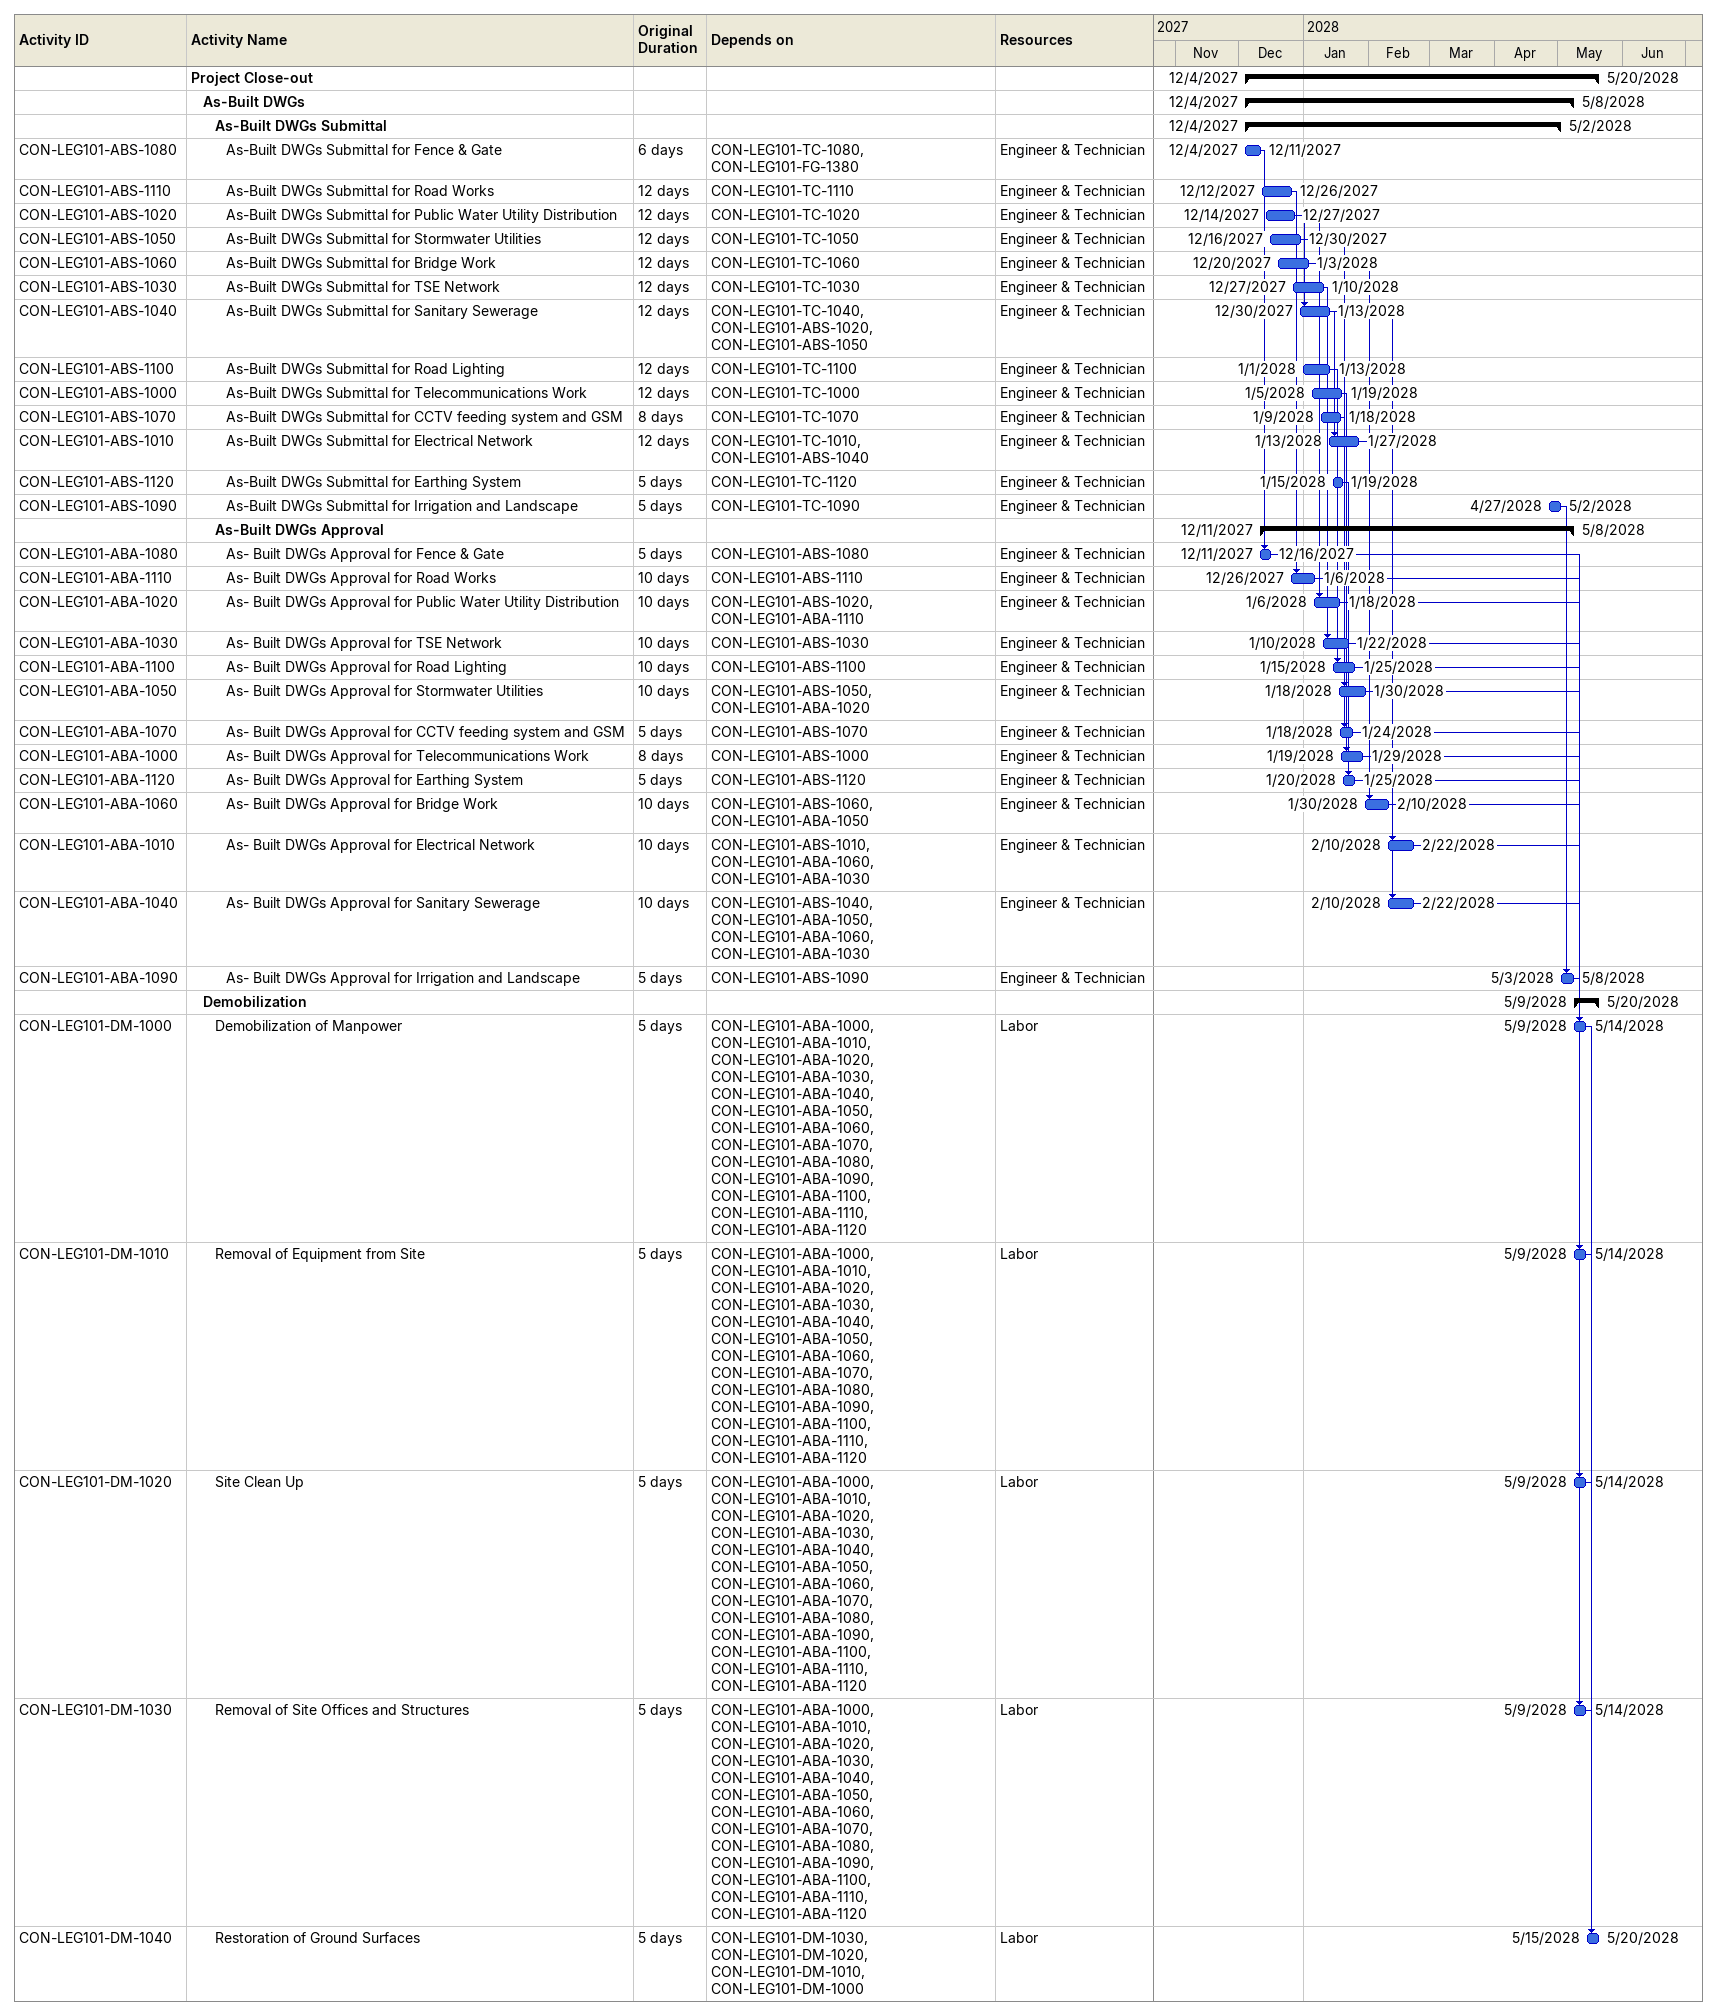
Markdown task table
| ID | Level | Task | Original duration | Start | Finish | Predecessors | Resources |
|---|---|---|---|---|---|---|---|
|  | 1 | **Project Close-out** |  | 2027-12-04 | 2028-05-20 |  |  |
|  | 2 | **As-Built DWGs** |  | 2027-12-04 | 2028-05-08 |  |  |
|  | 3 | **As-Built DWGs Submittal** |  | 2027-12-04 | 2028-05-02 |  |  |
| CON-LEG101-ABS-1080 | 4 | As-Built DWGs Submittal for Fence & Gate | 6d | 2027-12-04 | 2027-12-11 | CON-LEG101-TC-1080, CON-LEG101-FG-1380 | Engineer & Technician |
| CON-LEG101-ABS-1110 | 4 | As-Built DWGs Submittal for Road Works | 12d | 2027-12-12 | 2027-12-26 | CON-LEG101-TC-1110 | Engineer & Technician |
| CON-LEG101-ABS-1020 | 4 | As-Built DWGs Submittal for Public Water Utility Distribution | 12d | 2027-12-14 | 2027-12-27 | CON-LEG101-TC-1020 | Engineer & Technician |
| CON-LEG101-ABS-1050 | 4 | As-Built DWGs Submittal for Stormwater Utilities | 12d | 2027-12-16 | 2027-12-30 | CON-LEG101-TC-1050 | Engineer & Technician |
| CON-LEG101-ABS-1060 | 4 | As-Built DWGs Submittal for Bridge Work | 12d | 2027-12-20 | 2028-01-03 | CON-LEG101-TC-1060 | Engineer & Technician |
| CON-LEG101-ABS-1030 | 4 | As-Built DWGs Submittal for TSE Network | 12d | 2027-12-27 | 2028-01-10 | CON-LEG101-TC-1030 | Engineer & Technician |
| CON-LEG101-ABS-1040 | 4 | As-Built DWGs Submittal for Sanitary Sewerage | 12d | 2027-12-30 | 2028-01-13 | CON-LEG101-TC-1040, CON-LEG101-ABS-1020, CON-LEG101-ABS-1050 | Engineer & Technician |
| CON-LEG101-ABS-1100 | 4 | As-Built DWGs Submittal for Road Lighting | 12d | 2028-01-01 | 2028-01-13 | CON-LEG101-TC-1100 | Engineer & Technician |
| CON-LEG101-ABS-1000 | 4 | As-Built DWGs Submittal for Telecommunications Work | 12d | 2028-01-05 | 2028-01-19 | CON-LEG101-TC-1000 | Engineer & Technician |
| CON-LEG101-ABS-1070 | 4 | As-Built DWGs Submittal for CCTV feeding system and GSM | 8d | 2028-01-09 | 2028-01-18 | CON-LEG101-TC-1070 | Engineer & Technician |
| CON-LEG101-ABS-1010 | 4 | As-Built DWGs Submittal for Electrical Network | 12d | 2028-01-13 | 2028-01-27 | CON-LEG101-TC-1010, CON-LEG101-ABS-1040 | Engineer & Technician |
| CON-LEG101-ABS-1120 | 4 | As-Built DWGs Submittal for Earthing System | 5d | 2028-01-15 | 2028-01-19 | CON-LEG101-TC-1120 | Engineer & Technician |
| CON-LEG101-ABS-1090 | 4 | As-Built DWGs Submittal for Irrigation and Landscape | 5d | 2028-04-27 | 2028-05-02 | CON-LEG101-TC-1090 | Engineer & Technician |
|  | 3 | **As-Built DWGs Approval** |  | 2027-12-11 | 2028-05-08 |  |  |
| CON-LEG101-ABA-1080 | 4 | As- Built DWGs Approval for Fence & Gate | 5d | 2027-12-11 | 2027-12-16 | CON-LEG101-ABS-1080 | Engineer & Technician |
| CON-LEG101-ABA-1110 | 4 | As- Built DWGs Approval for Road Works | 10d | 2027-12-26 | 2028-01-06 | CON-LEG101-ABS-1110 | Engineer & Technician |
| CON-LEG101-ABA-1020 | 4 | As- Built DWGs Approval for Public Water Utility Distribution | 10d | 2028-01-06 | 2028-01-18 | CON-LEG101-ABS-1020, CON-LEG101-ABA-1110 | Engineer & Technician |
| CON-LEG101-ABA-1030 | 4 | As- Built DWGs Approval for TSE Network | 10d | 2028-01-10 | 2028-01-22 | CON-LEG101-ABS-1030 | Engineer & Technician |
| CON-LEG101-ABA-1100 | 4 | As- Built DWGs Approval for Road Lighting | 10d | 2028-01-15 | 2028-01-25 | CON-LEG101-ABS-1100 | Engineer & Technician |
| CON-LEG101-ABA-1050 | 4 | As- Built DWGs Approval for Stormwater Utilities | 10d | 2028-01-18 | 2028-01-30 | CON-LEG101-ABS-1050, CON-LEG101-ABA-1020 | Engineer & Technician |
| CON-LEG101-ABA-1070 | 4 | As- Built DWGs Approval for CCTV feeding system and GSM | 5d | 2028-01-18 | 2028-01-24 | CON-LEG101-ABS-1070 | Engineer & Technician |
| CON-LEG101-ABA-1000 | 4 | As- Built DWGs Approval for Telecommunications Work | 8d | 2028-01-19 | 2028-01-29 | CON-LEG101-ABS-1000 | Engineer & Technician |
| CON-LEG101-ABA-1120 | 4 | As- Built DWGs Approval for Earthing System | 5d | 2028-01-20 | 2028-01-25 | CON-LEG101-ABS-1120 | Engineer & Technician |
| CON-LEG101-ABA-1060 | 4 | As- Built DWGs Approval for Bridge Work | 10d | 2028-01-30 | 2028-02-10 | CON-LEG101-ABS-1060, CON-LEG101-ABA-1050 | Engineer & Technician |
| CON-LEG101-ABA-1010 | 4 | As- Built DWGs Approval for Electrical Network | 10d | 2028-02-10 | 2028-02-22 | CON-LEG101-ABS-1010, CON-LEG101-ABA-1060, CON-LEG101-ABA-1030 | Engineer & Technician |
| CON-LEG101-ABA-1040 | 4 | As- Built DWGs Approval for Sanitary Sewerage | 10d | 2028-02-10 | 2028-02-22 | CON-LEG101-ABS-1040, CON-LEG101-ABA-1050, CON-LEG101-ABA-1060, CON-LEG101-ABA-1030 | Engineer & Technician |
| CON-LEG101-ABA-1090 | 4 | As- Built DWGs Approval for Irrigation and Landscape | 5d | 2028-05-03 | 2028-05-08 | CON-LEG101-ABS-1090 | Engineer & Technician |
|  | 2 | **Demobilization** |  | 2028-05-09 | 2028-05-20 |  |  |
| CON-LEG101-DM-1000 | 3 | Demobilization of Manpower | 5d | 2028-05-09 | 2028-05-14 | CON-LEG101-ABA-1000, CON-LEG101-ABA-1010, CON-LEG101-ABA-1020, CON-LEG101-ABA-1030, CON-LEG101-ABA-1040, CON-LEG101-ABA-1050, CON-LEG101-ABA-1060, CON-LEG101-ABA-1070, CON-LEG101-ABA-1080, CON-LEG101-ABA-1090, CON-LEG101-ABA-1100, CON-LEG101-ABA-1110, CON-LEG101-ABA-1120 | Labor |
| CON-LEG101-DM-1010 | 3 | Removal of Equipment from Site | 5d | 2028-05-09 | 2028-05-14 | CON-LEG101-ABA-1000, CON-LEG101-ABA-1010, CON-LEG101-ABA-1020, CON-LEG101-ABA-1030, CON-LEG101-ABA-1040, CON-LEG101-ABA-1050, CON-LEG101-ABA-1060, CON-LEG101-ABA-1070, CON-LEG101-ABA-1080, CON-LEG101-ABA-1090, CON-LEG101-ABA-1100, CON-LEG101-ABA-1110, CON-LEG101-ABA-1120 | Labor |
| CON-LEG101-DM-1020 | 3 | Site Clean Up | 5d | 2028-05-09 | 2028-05-14 | CON-LEG101-ABA-1000, CON-LEG101-ABA-1010, CON-LEG101-ABA-1020, CON-LEG101-ABA-1030, CON-LEG101-ABA-1040, CON-LEG101-ABA-1050, CON-LEG101-ABA-1060, CON-LEG101-ABA-1070, CON-LEG101-ABA-1080, CON-LEG101-ABA-1090, CON-LEG101-ABA-1100, CON-LEG101-ABA-1110, CON-LEG101-ABA-1120 | Labor |
| CON-LEG101-DM-1030 | 3 | Removal of Site Offices and Structures | 5d | 2028-05-09 | 2028-05-14 | CON-LEG101-ABA-1000, CON-LEG101-ABA-1010, CON-LEG101-ABA-1020, CON-LEG101-ABA-1030, CON-LEG101-ABA-1040, CON-LEG101-ABA-1050, CON-LEG101-ABA-1060, CON-LEG101-ABA-1070, CON-LEG101-ABA-1080, CON-LEG101-ABA-1090, CON-LEG101-ABA-1100, CON-LEG101-ABA-1110, CON-LEG101-ABA-1120 | Labor |
| CON-LEG101-DM-1040 | 3 | Restoration of Ground Surfaces | 5d | 2028-05-15 | 2028-05-20 | CON-LEG101-DM-1030, CON-LEG101-DM-1020, CON-LEG101-DM-1010, CON-LEG101-DM-1000 | Labor |
